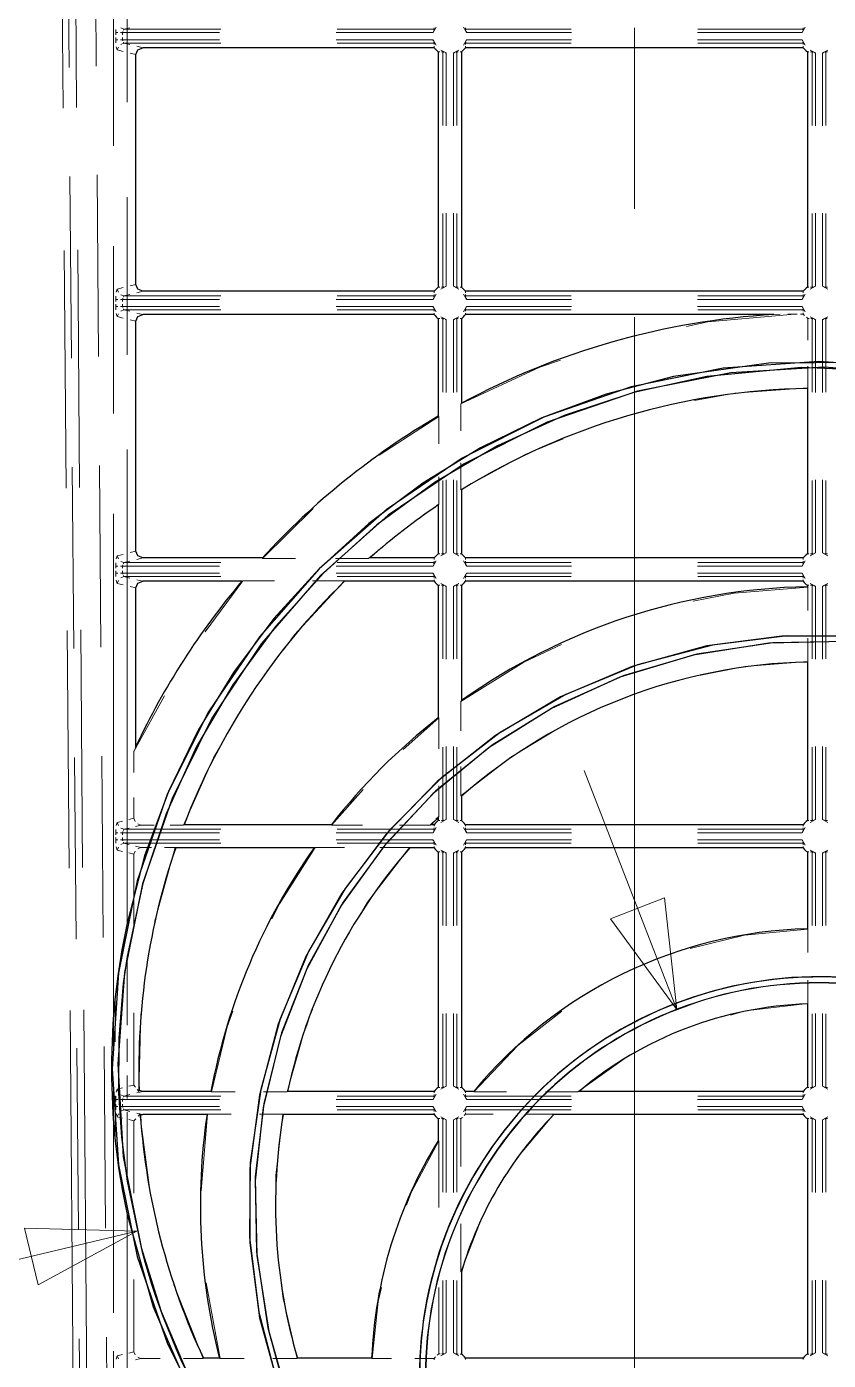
# Model space of a CAD drawing. Header units: millimetres. Extents: x 0 to 1989, y -338 to 950.
# Drawn here: x 733.7 to 850.9, y 220.9 to 416 of the extents above; entities that cross this region are included whole.
import ezdxf

# ---------------------------------------------------------------- set-up
doc = ezdxf.new("R2010")
doc.units = ezdxf.units.MM
doc.layers.add('DETAIL', color=8, linetype='Continuous')
doc.layers.add('FINE', color=9, linetype='Continuous')

msp = doc.modelspace()

# ---------------------------------------------------------------- linework, layer by layer
at = {"layer": 'DETAIL', "lineweight": 25}
for p, q in [((793.27, 412.88), (750.63, 412.88)), ((797.26, 412.29), (797.26, 377.87)), ((847.27, 412.88), (797.85, 412.88)), ((847.86, 412.29), (847.86, 377.87)), ((847.27, 377.28), (797.85, 377.28)), ((749.62, 339.28), (749.62, 372.89)), ((793.27, 373.88), (750.63, 373.88)), ((793.86, 373.29), (793.86, 359.02)), ((797.26, 373.29), (797.26, 360.92)), ((842.94, 373.88), (797.85, 373.88)), ((847.86, 363.07), (847.86, 338.87)), ((797.26, 348.23), (797.26, 338.87)), ((793.86, 346.03), (793.86, 338.87)), ((793.27, 338.28), (783.83, 338.28)), ((847.27, 338.28), (797.85, 338.28)), ((765.14, 334.88), (750.63, 334.88)), ((793.27, 334.88), (780.16, 334.88)), ((793.86, 334.29), (793.86, 314.91)), ((797.26, 334.29), (797.26, 317.44)), ((847.27, 334.88), (797.85, 334.88)), ((847.86, 334.29), (847.86, 334.07)), ((847.86, 323.06), (847.86, 299.87)), ((797.26, 303.45), (797.26, 299.87)), ((778.23, 299.28), (756.68, 299.28)), ((793.27, 299.28), (792.83, 299.28)), ((793.86, 300.31), (793.86, 299.87)), ((793.27, 295.88), (789.69, 295.88)), ((793.86, 295.29), (793.86, 260.87)), ((797.26, 295.29), (797.26, 260.87)), ((847.27, 295.88), (797.85, 295.88)), ((847.86, 295.29), (847.86, 284.06)), ((847.86, 273.06), (847.86, 260.87)), ((750.63, 260.28), (750.11, 260.42)), ((793.27, 260.28), (771.83, 260.28)), ((847.27, 260.28), (814.47, 260.28)), ((750.29, 256.83), (750.63, 256.88)), ((760.04, 256.88), (750.63, 256.88)), ((793.27, 256.88), (771.18, 256.88)), ((847.27, 256.88), (810.79, 256.88)), ((797.26, 233.9), (797.26, 221.87)), ((784.12, 221.28), (773.25, 221.28)), ((847.27, 221.28), (797.85, 221.28))]:
    msp.add_line(p, q, dxfattribs=at)
for points in [[(793.27, 377.28), (750.63, 377.28), (749.92, 377.57), (749.62, 378.28), (749.62, 411.89), (749.92, 412.59), (750.63, 412.88)], [(749.62, 372.89), (749.92, 373.59), (750.63, 373.88)], [(863.51, 366.05), (849.56, 367), (835.54, 366.06), (822.08, 363.31), (809.33, 358.87), (797.38, 352.87), (786.38, 345.44), (776.45, 336.69), (767.7, 326.76), (760.27, 315.76), (754.27, 303.82), (749.84, 291.06), (747.08, 277.6), (746.14, 263.58), (747.08, 249.56), (749.84, 236.11), (754.27, 223.35), (760.27, 211.41)], [(855.91, 366.85), (842.18, 366.78), (828.26, 364.81), (818.43, 362.23), (809.01, 358.75), (800.06, 354.4), (791.61, 349.24), (783.72, 343.33), (776.43, 336.71), (769.81, 329.43), (763.9, 321.54), (758.74, 313.09), (754.4, 304.13), (750.91, 294.71), (748.33, 284.89)], [(860.63, 365.55), (847.02, 366.11), (833.14, 364.81), (822.48, 362.49), (812.26, 359.1), (802.55, 354.7), (793.4, 349.35), (784.89, 343.12), (777.08, 336.06), (770.03, 328.25), (763.79, 319.74), (758.44, 310.6), (754.04, 300.88), (750.65, 290.66), (748.33, 280)], [(750.63, 338.28), (749.92, 338.57), (749.62, 339.28)], [(749.62, 310.72), (749.62, 333.89), (749.92, 334.59), (750.63, 334.88)], [(853.75, 326.07), (842.79, 325.89), (831.7, 324.21), (820.93, 321.05), (810.92, 316.58), (801.74, 310.91), (793.46, 304.18), (786.17, 296.48), (779.94, 287.95), (774.84, 278.69), (770.94, 268.83), (768.33, 258.49), (767.07, 247.78), (767.25, 236.81), (768.94, 225.72), (771.03, 218.04)], [(853.2, 326.07), (842.24, 325.82), (831.16, 324.06), (820.42, 320.83), (810.44, 316.29), (801.3, 310.57), (793.07, 303.78), (785.84, 296.04), (779.66, 287.46), (774.62, 278.18), (770.8, 268.3), (768.26, 257.94), (767.07, 247.22), (767.33, 236.26), (769.08, 225.18), (771.2, 217.62)], [(748.33, 284.89), (747.57, 280.96), (747.03, 277.54), (746.6, 274.12)], [(748.33, 280), (747.77, 276.04), (747.13, 268.06), (747.09, 260.01), (747.51, 253.57), (748.33, 247.17)], [(746.6, 253.04), (747.11, 249.12), (747.66, 245.7), (748.33, 242.28)], [(748.33, 247.17), (750.39, 237.46), (753.35, 228.09), (757.15, 219.13), (761.76, 210.62), (767.13, 202.61), (773.22, 195.15), (779.97, 188.29), (787.35, 182.08), (795.3, 176.57), (803.8, 171.81), (812.78, 167.85), (822.21, 164.74)], [(748.33, 242.28), (752.14, 228.75), (757.61, 216.15)]]:
    msp.add_lwpolyline(points, dxfattribs=at)
for points in [[(793.27, 412.88, 0.073428), (793.86, 412.29)], [(793.86, 412.29), (793.86, 377.87, 0.073339), (793.27, 377.28)], [(797.26, 412.29, 0.073373), (797.85, 412.88)], [(847.27, 412.88, 0.07335), (847.86, 412.29)], [(797.85, 377.28, 0.073373), (797.26, 377.87)], [(847.86, 377.87, 0.073339), (847.27, 377.28)], [(793.27, 373.88, 0.073324), (793.86, 373.29)], [(842.94, 373.88, 0.108707), (797.26, 360.92)], [(797.26, 373.29, 0.073616), (797.85, 373.88)], [(863.64, 365.2), (850.27, 366.18), (836.68, 365.36), (823, 362.66), (809.81, 358.16), (797.63, 352.06), (786.55, 344.54), (776.65, 335.73), (768.02, 325.78), (760.74, 314.85), (754.92, 303.09), (750.62, 290.64), (747.94, 277.66), (746.97, 264.3), (747.78, 250.7), (750.48, 237.02, 0.267904), (823, 164.5)], [(847.86, 363.07, 0.13491), (797.26, 348.23)], [(793.86, 359.02, 0.075185), (768.13, 338.28), (750.63, 338.28)], [(793.86, 346.03, 0.031886), (783.83, 338.28)], [(793.86, 338.87, 0.073339), (793.27, 338.28)], [(797.85, 338.28, 0.073373), (797.26, 338.87)], [(847.86, 338.87, 0.073339), (847.27, 338.28)], [(765.14, 334.88, 0.065242), (749.62, 310.72)], [(780.16, 334.88, 0.108408), (756.68, 299.28)], [(793.27, 334.88, 0.073428), (793.86, 334.29)], [(797.26, 334.29, 0.073451), (797.85, 334.88)], [(847.86, 334.07, 0.150475), (797.26, 317.44)], [(847.27, 334.88, 0.07335), (847.86, 334.29)], [(855.86, 326.77), (844.96, 326.89), (833.97, 325.54), (823, 322.66), (812.52, 318.34), (802.94, 312.78), (794.33, 306.11), (786.74, 298.46), (780.23, 289.95), (774.88, 280.71), (770.75, 270.87), (767.89, 260.55), (766.37, 249.88), (766.25, 238.98), (767.6, 227.99), (770.48, 217.02, 0.234882)], [(855.03, 326.86), (844.13, 326.87), (833.15, 325.41), (822.21, 322.42), (811.77, 317.99), (802.24, 312.33), (793.69, 305.58), (786.17, 297.85), (779.75, 289.27), (774.49, 279.98), (770.45, 270.09), (767.7, 259.74), (766.28, 249.05), (766.28, 238.15), (767.73, 227.17), (770.72, 216.23, 0.229634)], [(847.86, 323.06, 0.175939), (797.26, 303.45)], [(793.86, 314.91, 0.061299), (778.23, 299.28)], [(793.86, 300.31, 0.004631), (792.83, 299.28)], [(793.86, 299.87, 0.073558), (793.27, 299.28)], [(797.85, 299.28, 0.073465), (797.26, 299.87)], [(847.86, 299.87, 0.073558), (847.27, 299.28), (797.85, 299.28)], [(775.7, 295.88), (755.45, 295.88, 0.090845), (750.11, 260.42)], [(775.7, 295.88, 0.10807), (760.61, 260.28), (750.63, 260.28)], [(789.69, 295.88, 0.127277), (771.83, 260.28)], [(793.27, 295.88, 0.073428), (793.86, 295.29)], [(797.26, 295.29, 0.073451), (797.85, 295.88)], [(847.27, 295.88, 0.07335), (847.86, 295.29)], [(847.86, 284.06, 0.217005), (799.05, 260.28)], [(867.96, 163.11, 0.414212), (905.04, 236.98, 0.414213), (831.16, 274.06, 0.414214), (794.08, 200.18, 0.236852), (831.16, 163.11)], [(867.42, 162.96, 0.414215), (905.18, 236.45, 0.414215), (831.7, 274.21, 0.414212), (793.94, 200.72, 0.241885), (831.7, 162.96)], [(746.6, 274.12, 0.051047), (746.6, 253.04)], [(847.86, 273.06, 0.16868), (814.47, 260.28)], [(793.86, 260.87, 0.073393), (793.27, 260.28)], [(799.05, 260.28), (797.85, 260.28, 0.073396), (797.26, 260.87)], [(847.86, 260.87, 0.073393), (847.27, 260.28)], [(750.29, 256.83, 0.093062), (759.5, 221.28)], [(760.04, 256.88, 0.099452), (761.85, 221.28), (759.5, 221.28)], [(771.18, 256.88, 0.113594), (773.25, 221.28)], [(793.86, 256.29), (793.86, 253.05, 0.128941), (784.12, 221.28)], [(793.27, 256.88, 0.07352), (793.86, 256.29)], [(810.79, 256.88, 0.124206), (797.26, 233.9)], [(847.27, 256.88, 0.073442), (847.86, 256.29)], [(847.86, 256.29), (847.86, 221.87, 0.073393), (847.27, 221.28)], [(797.85, 221.28, 0.073396), (797.26, 221.87)]]:
    msp.add_lwpolyline(points, format="xyb", dxfattribs=at)
for points in [[(849.56, 161, 0.414214), (907.14, 218.58, 0.414214), (849.56, 276.16, 0.414214), (791.98, 218.58), (792.51, 210.81), (794.05, 203.35), (796.54, 196.26), (799.89, 189.62), (804.04, 183.49), (808.93, 177.95), (814.47, 173.07), (820.59, 168.91), (827.24, 165.56), (834.33, 163.07), (841.79, 161.53)], [(849.56, 161.03, 0.414215), (907.11, 218.58, 0.414214), (849.56, 276.13, 0.414214), (792.01, 218.58), (792.54, 210.82), (794.08, 203.36), (796.56, 196.27), (799.91, 189.63), (804.06, 183.5), (808.94, 177.97), (814.48, 173.09), (820.61, 168.93), (827.25, 165.58), (834.33, 163.1), (841.8, 161.56)]]:
    msp.add_lwpolyline(points, format="xyb", close=True, dxfattribs=at)
at = {"layer": 'FINE', "lineweight": 9}
for p, q in [((738.98, 404.06), (738.14, 508.25)), ((740.12, 508.36), (740.96, 404.17)), ((739.66, 436.55), (739.87, 410)), ((743.83, 410.22), (743.62, 436.78)), ((748.33, 404.91), (748.33, 427.99)), ((746.35, 423.01), (746.35, 398.54)), ((746.72, 415.57), (746.69, 415.1)), ((747.45, 415.78), (747.88, 415.6)), ((747.82, 415.44), (747.88, 415.6)), ((793.27, 415.6), (779.08, 415.6)), ((793.54, 415.88), (793.11, 415.1)), ((793.27, 415.6), (793.27, 415.81)), ((798.01, 415.1), (797.58, 415.88)), ((797.85, 415.81), (797.85, 415.6)), ((813.3, 415.6), (797.85, 415.6)), ((822.56, 415.81), (822.56, 389.35)), ((847.27, 415.6), (831.83, 415.6)), ((847.54, 415.88), (847.11, 415.1)), ((847.27, 415.6), (847.27, 415.81)), ((746.69, 415.1), (747, 415.1)), ((746.69, 415.1), (746.69, 414.78)), ((746.69, 414.39), (746.69, 414.06)), ((746.69, 414.06), (747, 414.06)), ((746.69, 414.06), (746.72, 413.59)), ((747.37, 415.1), (747.68, 415.1)), ((747.37, 414.06), (747.68, 414.06)), ((747.88, 413.56), (747.45, 413.38)), ((747.68, 415.1), (747.74, 415.26)), ((747.68, 415.1), (761.88, 415.1)), ((747.68, 414.78), (747.68, 415.1)), ((747.68, 414.06), (747.68, 414.39)), ((747.74, 413.91), (747.68, 414.06)), ((761.88, 414.06), (747.68, 414.06)), ((747.88, 413.56), (747.82, 413.72)), ((747.88, 413.56), (762.07, 413.56)), ((748.74, 413.35), (747.88, 413.56)), ((778.92, 415.1), (793.11, 415.1)), ((793.11, 414.06), (778.92, 414.06)), ((779.08, 413.56), (793.27, 413.56)), ((793.11, 415.1), (793.15, 415.26)), ((793.11, 414.06), (793.54, 413.28)), ((793.27, 413.56), (793.27, 413.35)), ((797.58, 413.28), (798.01, 414.06)), ((797.85, 413.56), (813.3, 413.56)), ((797.85, 413.35), (797.85, 413.56)), ((798.01, 414.06), (797.97, 413.91)), ((798.01, 415.1), (813.35, 415.1)), ((813.35, 414.06), (798.01, 414.06)), ((831.77, 415.1), (847.11, 415.1)), ((847.11, 414.06), (831.77, 414.06)), ((847.11, 415.1), (847.15, 415.26)), ((847.11, 414.06), (847.54, 413.28)), ((746.75, 413.02), (746.89, 412.57)), ((747.07, 413), (746.89, 412.57)), ((746.89, 412.57), (747.75, 412.35)), ((748.77, 412.1), (749.62, 411.89)), ((750.63, 412.88), (749.77, 413.1)), ((793.27, 413.1), (793.27, 412.88)), ((794.07, 412.29), (793.86, 412.29)), ((794.26, 412.56), (795.04, 412.14)), ((794.54, 412.29), (794.33, 412.29)), ((794.54, 412.29), (794.54, 401.53)), ((795.04, 412.14), (794.88, 412.17)), ((795.04, 401.48), (795.04, 412.14)), ((796.08, 412.14), (796.86, 412.56)), ((796.08, 412.14), (796.08, 401.48)), ((796.58, 401.53), (796.58, 412.29)), ((796.58, 412.29), (796.79, 412.29)), ((797.05, 412.29), (797.26, 412.29)), ((797.85, 412.88), (797.85, 413.1)), ((847.27, 413.1), (847.27, 412.88)), ((848.07, 412.29), (847.86, 412.29)), ((848.26, 412.56), (849.04, 412.14)), ((848.54, 412.29), (848.33, 412.29)), ((848.54, 412.29), (848.54, 401.53)), ((849.04, 412.14), (848.88, 412.17)), ((849.04, 401.48), (849.04, 412.14)), ((850.08, 412.14), (850.86, 412.56)), ((850.08, 412.14), (850.08, 401.48)), ((850.58, 401.53), (850.58, 412.29)), ((850.58, 412.29), (850.79, 412.29)), ((739.99, 394.06), (740.21, 367.51)), ((744.17, 367.74), (743.96, 394.29)), ((748.33, 367.98), (748.33, 391.06)), ((794.54, 388.63), (794.54, 377.87)), ((795.04, 378.03), (795.04, 388.69)), ((796.08, 388.69), (796.08, 378.03)), ((796.58, 377.87), (796.58, 388.63)), ((848.54, 388.63), (848.54, 377.87)), ((849.04, 378.03), (849.04, 388.69)), ((850.08, 388.69), (850.08, 378.03)), ((850.58, 377.87), (850.58, 388.63)), ((739.42, 348.49), (739.14, 383.22)), ((741.12, 383.34), (741.4, 348.61)), ((746.35, 383.86), (746.35, 359.39)), ((746.72, 376.57), (746.69, 376.1)), ((746.89, 377.6), (746.75, 377.14)), ((747.75, 377.81), (746.89, 377.6)), ((746.89, 377.6), (747.07, 377.16)), ((747.45, 376.78), (747.88, 376.6)), ((747.82, 376.44), (747.88, 376.6)), ((749.62, 378.28), (748.77, 378.06)), ((749.77, 377.07), (750.63, 377.28)), ((793.27, 376.6), (779.08, 376.6)), ((793.54, 376.88), (793.11, 376.1)), ((793.27, 377.07), (793.27, 377.28)), ((793.27, 376.6), (793.27, 376.81)), ((793.86, 377.87), (794.07, 377.87)), ((795.04, 378.03), (794.26, 377.6)), ((794.33, 377.87), (794.54, 377.87)), ((796.08, 378.03), (796.24, 377.99)), ((796.86, 377.6), (796.08, 378.03)), ((796.79, 377.87), (796.58, 377.87)), ((797.26, 377.87), (797.05, 377.87)), ((798.01, 376.1), (797.58, 376.88)), ((797.85, 377.28), (797.85, 377.07)), ((797.85, 376.81), (797.85, 376.6)), ((813.3, 376.6), (797.85, 376.6)), ((847.27, 376.6), (831.83, 376.6)), ((847.54, 376.88), (847.11, 376.1)), ((847.27, 377.07), (847.27, 377.28)), ((847.27, 376.6), (847.27, 376.81)), ((847.86, 377.87), (848.07, 377.87)), ((849.04, 378.03), (848.26, 377.6)), ((848.33, 377.87), (848.54, 377.87)), ((850.08, 378.03), (850.24, 377.99)), ((850.86, 377.6), (850.08, 378.03)), ((850.79, 377.87), (850.58, 377.87)), ((746.69, 376.1), (747, 376.1)), ((746.69, 376.1), (746.69, 375.78)), ((746.69, 375.39), (746.69, 375.06)), ((746.69, 375.06), (747, 375.06)), ((746.69, 375.06), (746.72, 374.59)), ((747.37, 376.1), (747.68, 376.1)), ((747.37, 375.06), (747.68, 375.06)), ((747.88, 374.56), (747.45, 374.38)), ((747.68, 376.1), (747.74, 376.26)), ((747.68, 375.78), (747.68, 376.1)), ((747.68, 376.1), (761.88, 376.1)), ((747.74, 374.91), (747.68, 375.06)), ((747.88, 374.56), (747.82, 374.72)), ((747.88, 374.56), (762.07, 374.56)), ((748.74, 374.35), (747.88, 374.56)), ((778.92, 376.1), (793.11, 376.1)), ((793.11, 375.06), (778.92, 375.06)), ((779.08, 374.56), (793.27, 374.56)), ((793.11, 376.1), (793.15, 376.26)), ((793.11, 375.06), (793.54, 374.28)), ((793.27, 374.56), (793.27, 374.35)), ((797.58, 374.28), (798.01, 375.06)), ((797.85, 374.56), (813.3, 374.56)), ((797.85, 374.35), (797.85, 374.56)), ((798.01, 375.06), (797.97, 374.91)), ((798.01, 376.1), (813.35, 376.1)), ((813.35, 375.06), (798.01, 375.06)), ((831.77, 376.1), (847.11, 376.1)), ((847.11, 375.06), (831.77, 375.06)), ((831.83, 374.56), (847.27, 374.56)), ((847.11, 376.1), (847.15, 376.26)), ((847.11, 375.06), (847.54, 374.28)), ((847.27, 374.56), (847.27, 374.37)), ((746.75, 374.02), (746.89, 373.57)), ((747.07, 374), (746.89, 373.57)), ((746.89, 373.57), (747.75, 373.35)), ((748.77, 373.1), (749.62, 372.89)), ((750.63, 373.88), (749.77, 374.1)), ((793.27, 374.1), (793.27, 373.88)), ((794.07, 373.29), (793.86, 373.29)), ((794.26, 373.56), (795.04, 373.14)), ((794.54, 373.29), (794.33, 373.29)), ((794.54, 373.29), (794.54, 362.53)), ((795.04, 373.14), (794.88, 373.17)), ((795.04, 362.48), (795.04, 373.14)), ((796.08, 373.14), (796.86, 373.56)), ((796.08, 373.14), (796.08, 362.48)), ((796.58, 362.53), (796.58, 373.29)), ((796.58, 373.29), (796.79, 373.29)), ((797.05, 373.29), (797.26, 373.29)), ((797.85, 373.88), (797.85, 374.1)), ((822.56, 373.47), (822.56, 214.69)), ((842.94, 373.88), (843.88, 373.91)), ((845.02, 373.93), (845.96, 373.95)), ((846.37, 373.95), (845.96, 373.95)), ((847.27, 373.95), (846.86, 373.95)), ((847.27, 374.14), (847.27, 373.95)), ((847.27, 373.95), (847.46, 373.73)), ((847.71, 373.48), (847.93, 373.29)), ((847.93, 373.29), (847.93, 370.12)), ((848.12, 373.29), (847.93, 373.29)), ((848.26, 373.56), (849.04, 373.14)), ((848.54, 373.29), (848.35, 373.29)), ((848.54, 373.29), (848.54, 362.53)), ((849.04, 373.14), (848.88, 373.17)), ((849.04, 362.48), (849.04, 373.14)), ((850.08, 373.14), (850.86, 373.56)), ((850.08, 373.14), (850.08, 362.48)), ((850.58, 373.29), (850.77, 373.29)), ((850.58, 362.53), (850.58, 373.29)), ((847.93, 366.31), (847.93, 363.14)), ((847.88, 363.09), (847.86, 363.07)), ((847.93, 363.14), (847.91, 363.12)), ((797.19, 360.8), (797.21, 360.84)), ((797.19, 360.8), (797.19, 356.89)), ((797.24, 360.88), (797.26, 360.92)), ((785.24, 353.31), (793.93, 358.98)), ((793.88, 359), (793.86, 359.02)), ((793.93, 358.98), (793.91, 358.99)), ((793.93, 358.98), (793.93, 354.97)), ((748.33, 284.89), (748.33, 354.13)), ((740.33, 351.58), (740.55, 325.02)), ((744.51, 325.25), (744.29, 351.8)), ((797.19, 352.18), (797.19, 348.27)), ((794.54, 349.63), (794.54, 338.87)), ((795.04, 339.03), (795.04, 349.69)), ((796.08, 349.69), (796.08, 339.03)), ((796.58, 338.87), (796.58, 349.63)), ((848.54, 349.63), (848.54, 338.87)), ((849.04, 339.03), (849.04, 349.69)), ((850.08, 349.69), (850.08, 339.03)), ((850.58, 338.87), (850.58, 349.63)), ((797.19, 348.27), (797.21, 348.25)), ((797.24, 348.24), (797.26, 348.23)), ((768.16, 338.21), (775.55, 345.5)), ((790.64, 343.78), (793.93, 346.16)), ((793.88, 346.07), (793.86, 346.03)), ((783.65, 338.21), (786.78, 340.8)), ((746.72, 337.57), (746.69, 337.1)), ((746.89, 338.6), (746.75, 338.14)), ((747.75, 338.81), (746.89, 338.6)), ((746.89, 338.6), (747.07, 338.16)), ((747.45, 337.78), (747.88, 337.6)), ((747.82, 337.44), (747.88, 337.6)), ((749.62, 339.28), (748.77, 339.06)), ((749.77, 338.07), (750.63, 338.28)), ((768.13, 338.28), (768.14, 338.26)), ((768.15, 338.23), (768.16, 338.21)), ((773, 338.21), (768.16, 338.21)), ((783.65, 338.21), (778.81, 338.21)), ((793.27, 337.6), (779.08, 337.6)), ((783.7, 338.23), (783.65, 338.21)), ((783.83, 338.28), (783.77, 338.26)), ((793.54, 337.88), (793.11, 337.1)), ((793.27, 338.07), (793.27, 338.28)), ((793.27, 337.6), (793.27, 337.81)), ((793.86, 338.87), (794.07, 338.87)), ((795.04, 339.03), (794.26, 338.6)), ((794.33, 338.87), (794.54, 338.87)), ((796.08, 339.03), (796.24, 338.99)), ((796.86, 338.6), (796.08, 339.03)), ((796.79, 338.87), (796.58, 338.87)), ((797.26, 338.87), (797.05, 338.87)), ((798.01, 337.1), (797.58, 337.88)), ((797.85, 338.28), (797.85, 338.07)), ((797.85, 337.81), (797.85, 337.6)), ((813.3, 337.6), (797.85, 337.6)), ((847.27, 337.6), (831.83, 337.6)), ((847.54, 337.88), (847.11, 337.1)), ((847.27, 338.07), (847.27, 338.28)), ((847.27, 337.6), (847.27, 337.81)), ((847.86, 338.87), (848.07, 338.87)), ((849.04, 339.03), (848.26, 338.6)), ((848.33, 338.87), (848.54, 338.87)), ((850.08, 339.03), (850.24, 338.99)), ((850.86, 338.6), (850.08, 339.03)), ((850.79, 338.87), (850.58, 338.87)), ((747, 337.1), (746.69, 337.1)), ((746.69, 337.1), (746.69, 336.78)), ((746.69, 336.39), (746.69, 336.06)), ((747, 336.06), (746.69, 336.06)), ((746.69, 336.06), (746.72, 335.59)), ((747.68, 337.1), (747.37, 337.1)), ((747.68, 336.06), (747.37, 336.06)), ((747.88, 335.56), (747.45, 335.38)), ((747.68, 337.1), (747.74, 337.26)), ((747.68, 336.78), (747.68, 337.1)), ((747.68, 337.1), (761.88, 337.1)), ((747.74, 335.91), (747.68, 336.06)), ((747.88, 335.56), (747.82, 335.72)), ((778.92, 337.1), (793.11, 337.1)), ((793.11, 336.06), (778.92, 336.06)), ((779.08, 335.56), (793.27, 335.56)), ((793.11, 337.1), (793.15, 337.26)), ((793.11, 336.06), (793.54, 335.28)), ((793.27, 335.56), (793.27, 335.35)), ((797.58, 335.28), (798.01, 336.06)), ((797.85, 335.56), (813.3, 335.56)), ((797.85, 335.35), (797.85, 335.56)), ((798.01, 336.06), (797.97, 335.91)), ((798.01, 337.1), (813.35, 337.1)), ((813.35, 336.06), (798.01, 336.06)), ((831.77, 337.1), (847.11, 337.1)), ((847.11, 336.06), (831.77, 336.06)), ((831.83, 335.56), (847.27, 335.56)), ((847.11, 337.1), (847.15, 337.26)), ((847.11, 336.06), (847.54, 335.28)), ((847.27, 335.56), (847.27, 335.35)), ((747.07, 335), (746.89, 334.57)), ((748.77, 334.1), (749.62, 333.89)), ((750.63, 334.88), (749.77, 335.1)), ((759.78, 327.48), (765.29, 334.95)), ((765.14, 334.88), (765.19, 334.91)), ((765.25, 334.93), (765.29, 334.95)), ((769.93, 334.95), (765.29, 334.95)), ((780.13, 334.95), (775.49, 334.95)), ((780.14, 334.93), (780.13, 334.95)), ((780.16, 334.88), (780.15, 334.91)), ((793.27, 335.1), (793.27, 334.88)), ((794.07, 334.29), (793.86, 334.29)), ((794.26, 334.56), (795.04, 334.14)), ((794.54, 334.29), (794.33, 334.29)), ((794.54, 334.29), (794.54, 323.53)), ((795.04, 334.14), (794.88, 334.17)), ((795.04, 323.48), (795.04, 334.14)), ((796.08, 334.14), (796.86, 334.56)), ((796.08, 334.14), (796.08, 323.48)), ((796.58, 323.53), (796.58, 334.29)), ((796.58, 334.29), (796.79, 334.29)), ((797.05, 334.29), (797.26, 334.29)), ((797.85, 334.88), (797.85, 335.1)), ((847.27, 335.1), (847.27, 334.88)), ((848.07, 334.29), (847.86, 334.29)), ((847.88, 334.04), (847.86, 334.07)), ((847.93, 334), (847.91, 334.02)), ((847.93, 334), (847.93, 330.6)), ((848.26, 334.56), (849.04, 334.14)), ((848.54, 334.29), (848.33, 334.29)), ((848.54, 334.29), (848.54, 323.53)), ((849.04, 334.14), (848.88, 334.17)), ((849.04, 323.48), (849.04, 334.14)), ((850.08, 334.14), (850.86, 334.56)), ((850.08, 334.14), (850.08, 323.48)), ((850.58, 323.53), (850.58, 334.29)), ((850.58, 334.29), (850.79, 334.29)), ((739.86, 292.93), (739.59, 327.66)), ((741.57, 327.77), (741.84, 293.04)), ((847.88, 323.09), (847.86, 323.06)), ((749.34, 309.96), (753.8, 318.11)), ((797.19, 317.3), (797.21, 317.35)), ((797.19, 317.3), (797.19, 312.99)), ((797.24, 317.4), (797.26, 317.44)), ((788.73, 310.28), (793.93, 314.88)), ((793.88, 314.9), (793.86, 314.91)), ((793.93, 314.88), (793.91, 314.89)), ((793.93, 314.88), (793.93, 310.38)), ((749.43, 310.2), (749.34, 309.96)), ((749.62, 310.72), (749.53, 310.48)), ((794.54, 310.63), (794.54, 299.87)), ((795.04, 300.03), (795.04, 310.69)), ((796.08, 310.69), (796.08, 300.03)), ((796.58, 299.87), (796.58, 310.63)), ((848.54, 310.63), (848.54, 299.87)), ((849.04, 300.03), (849.04, 310.69)), ((850.08, 310.69), (850.08, 300.03)), ((850.58, 299.87), (850.58, 310.63)), ((740.67, 309.09), (740.88, 282.53)), ((744.85, 282.76), (744.63, 309.32)), ((749.34, 306.91), (749.34, 309.96)), ((797.19, 307.8), (797.19, 303.49)), ((828.75, 272.24), (815.19, 307.2)), ((778.26, 299.21), (782.86, 304.41)), ((749.34, 300.21), (749.34, 303.25)), ((797.19, 303.49), (797.21, 303.48)), ((797.24, 303.46), (797.26, 303.45)), ((793.53, 300.08), (793.93, 300.47)), ((793.88, 300.36), (793.86, 300.31)), ((746.72, 298.57), (746.69, 298.1)), ((746.89, 299.6), (746.75, 299.14)), ((747.66, 299.79), (746.89, 299.6)), ((746.89, 299.6), (747.07, 299.16)), ((747.45, 298.78), (747.88, 298.6)), ((747.82, 298.44), (747.88, 298.6)), ((749.34, 300.21), (748.58, 300.02)), ((749.34, 300.21), (749.52, 299.76)), ((749.58, 299.02), (750.34, 299.21)), ((749.9, 299.39), (750.34, 299.21)), ((752.29, 299.21), (750.34, 299.21)), ((756.58, 299.21), (754.63, 299.21)), ((756.61, 299.23), (756.58, 299.21)), ((756.68, 299.28), (756.65, 299.26)), ((778.23, 299.28), (778.24, 299.26)), ((778.25, 299.23), (778.26, 299.21)), ((782.77, 299.21), (778.26, 299.21)), ((793.27, 298.6), (779.08, 298.6)), ((792.67, 299.21), (788.17, 299.21)), ((792.67, 299.21), (793.06, 299.61)), ((792.72, 299.23), (792.67, 299.21)), ((792.83, 299.28), (792.78, 299.26)), ((793.54, 298.88), (793.11, 298.1)), ((793.27, 299.07), (793.27, 299.28)), ((793.27, 298.6), (793.27, 298.81)), ((793.86, 299.87), (794.07, 299.87)), ((795.04, 300.03), (794.26, 299.6)), ((794.33, 299.87), (794.54, 299.87)), ((796.08, 300.03), (796.24, 299.99)), ((796.86, 299.6), (796.08, 300.03)), ((796.79, 299.87), (796.58, 299.87)), ((797.26, 299.87), (797.05, 299.87)), ((798.01, 298.1), (797.58, 298.88)), ((797.85, 299.28), (797.85, 299.07)), ((797.85, 298.81), (797.85, 298.6)), ((813.3, 298.6), (797.85, 298.6)), ((847.27, 298.6), (831.83, 298.6)), ((847.54, 298.88), (847.11, 298.1)), ((847.27, 299.07), (847.27, 299.28)), ((847.27, 298.6), (847.27, 298.81)), ((847.86, 299.87), (848.07, 299.87)), ((849.04, 300.03), (848.26, 299.6)), ((848.33, 299.87), (848.54, 299.87)), ((850.08, 300.03), (850.24, 299.99)), ((850.86, 299.6), (850.08, 300.03)), ((850.79, 299.87), (850.58, 299.87)), ((746.69, 298.1), (747, 298.1)), ((746.69, 298.1), (746.69, 297.78)), ((746.69, 297.39), (746.69, 297.06)), ((746.69, 297.06), (747, 297.06)), ((746.69, 297.06), (746.72, 296.59)), ((747.37, 298.1), (747.68, 298.1)), ((747.37, 297.06), (747.68, 297.06)), ((747.88, 296.56), (747.45, 296.38)), ((747.68, 298.1), (747.74, 298.26)), ((747.74, 296.91), (747.68, 297.06)), ((747.88, 296.56), (747.82, 296.72)), ((778.92, 298.1), (793.11, 298.1)), ((793.11, 297.06), (778.92, 297.06)), ((793.11, 298.1), (793.15, 298.26)), ((793.11, 297.06), (793.54, 296.28)), ((797.58, 296.28), (798.01, 297.06)), ((797.85, 296.56), (813.3, 296.56)), ((797.85, 296.35), (797.85, 296.56)), ((798.01, 297.06), (797.97, 296.91)), ((798.01, 298.1), (813.35, 298.1)), ((813.35, 297.06), (798.01, 297.06)), ((831.77, 298.1), (847.11, 298.1)), ((847.11, 297.06), (831.77, 297.06)), ((831.83, 296.56), (847.27, 296.56)), ((847.11, 298.1), (847.15, 298.26)), ((847.11, 297.06), (847.54, 296.28)), ((847.27, 296.56), (847.27, 296.35)), ((746.75, 296.02), (746.89, 295.57)), ((747.07, 296), (746.89, 295.57)), ((746.89, 295.57), (747.66, 295.38)), ((748.58, 295.15), (749.34, 294.96)), ((749.52, 295.4), (749.34, 294.96)), ((749.34, 284.41), (749.34, 294.96)), ((750.34, 295.95), (749.9, 295.77)), ((752.37, 285.03), (755.4, 295.95)), ((755.4, 295.95), (753.82, 295.95)), ((755.42, 295.93), (755.4, 295.95)), ((755.45, 295.88), (755.43, 295.91)), ((775.7, 295.88), (775.75, 295.91)), ((775.8, 295.93), (775.84, 295.95)), ((780.16, 295.95), (775.84, 295.95)), ((789.66, 295.95), (785.34, 295.95)), ((789.67, 295.93), (789.66, 295.95)), ((789.69, 295.88), (789.68, 295.91)), ((793.27, 296.1), (793.27, 295.88)), ((794.07, 295.29), (793.86, 295.29)), ((794.26, 295.56), (795.04, 295.14)), ((794.54, 295.29), (794.33, 295.29)), ((794.54, 295.29), (794.54, 284.53)), ((795.04, 295.14), (794.88, 295.17)), ((795.04, 284.48), (795.04, 295.14)), ((796.08, 295.14), (796.86, 295.56)), ((796.08, 295.14), (796.08, 284.48)), ((796.58, 284.53), (796.58, 295.29)), ((796.58, 295.29), (796.79, 295.29)), ((797.05, 295.29), (797.26, 295.29)), ((797.85, 295.88), (797.85, 296.1)), ((847.27, 296.1), (847.27, 295.88)), ((848.07, 295.29), (847.86, 295.29)), ((848.26, 295.56), (849.04, 295.14)), ((848.54, 295.29), (848.33, 295.29)), ((848.54, 295.29), (848.54, 284.53)), ((849.04, 295.14), (848.88, 295.17)), ((849.04, 284.48), (849.04, 295.14)), ((850.08, 295.14), (850.86, 295.56)), ((850.08, 295.14), (850.08, 284.48)), ((847.88, 284.04), (847.86, 284.06)), ((847.93, 283.99), (847.91, 284.01)), ((847.93, 283.99), (847.93, 280.6)), ((748.33, 280), (748.33, 269.95)), ((847.93, 276.52), (847.93, 273.13)), ((746.6, 274.12), (746.6, 267.53)), ((847.88, 273.08), (847.86, 273.06)), ((847.93, 273.13), (847.91, 273.1)), ((740.86, 167.9), (740.03, 272.09)), ((742.01, 272.2), (742.84, 168.02)), ((749.34, 261.21), (749.34, 271.75)), ((750.05, 260.26), (750.36, 271.59)), ((794.54, 271.63), (794.54, 260.87)), ((795.04, 261.03), (795.04, 271.69)), ((796.08, 271.69), (796.08, 261.03)), ((796.58, 260.87), (796.58, 271.63)), ((848.54, 271.63), (848.54, 260.87)), ((849.04, 261.03), (849.04, 271.69)), ((850.08, 271.69), (850.08, 261.03)), ((850.58, 260.87), (850.58, 271.63)), ((748.33, 267.94), (748.33, 264.59)), ((741.01, 266.6), (741.22, 240.05)), ((745.18, 240.27), (744.97, 266.83)), ((748.33, 262.58), (748.33, 259.23)), ((746.6, 259.63), (746.6, 253.04)), ((746.72, 259.57), (746.69, 259.1)), ((746.89, 260.6), (746.75, 260.14)), ((747.66, 260.79), (746.89, 260.6)), ((746.89, 260.6), (747.07, 260.16)), ((747.45, 259.78), (747.88, 259.6)), ((747.82, 259.44), (747.88, 259.6)), ((749.34, 261.21), (748.58, 261.02)), ((749.34, 261.21), (749.56, 260.91)), ((749.77, 260.07), (750.63, 260.28)), ((749.83, 260.55), (750.05, 260.26)), ((750.05, 260.26), (750.07, 260.31)), ((750.09, 260.37), (750.11, 260.42)), ((760.61, 260.28), (760.63, 260.26)), ((760.65, 260.23), (760.67, 260.21)), ((764.13, 260.21), (760.67, 260.21)), ((771.75, 260.21), (768.29, 260.21)), ((771.77, 260.23), (771.75, 260.21)), ((771.83, 260.28), (771.81, 260.26)), ((793.27, 259.6), (779.08, 259.6)), ((793.54, 259.88), (793.11, 259.1)), ((793.27, 260.07), (793.27, 260.28)), ((793.27, 259.6), (793.27, 259.81)), ((793.86, 260.87), (794.07, 260.87)), ((795.04, 261.03), (794.26, 260.6)), ((794.33, 260.87), (794.54, 260.87)), ((796.08, 261.03), (796.24, 260.99)), ((796.86, 260.6), (796.08, 261.03)), ((796.79, 260.87), (796.58, 260.87)), ((797.26, 260.87), (797.05, 260.87)), ((798.01, 259.1), (797.58, 259.88)), ((797.85, 260.28), (797.85, 260.07)), ((797.85, 259.81), (797.85, 259.6)), ((813.3, 259.6), (797.85, 259.6)), ((799.05, 260.28), (799.06, 260.26)), ((799.07, 260.23), (799.08, 260.21)), ((803.83, 260.21), (799.08, 260.21)), ((814.28, 260.21), (809.53, 260.21)), ((814.34, 260.23), (814.28, 260.21)), ((814.47, 260.28), (814.41, 260.26)), ((847.27, 259.6), (831.83, 259.6)), ((847.54, 259.88), (847.11, 259.1)), ((847.27, 260.07), (847.27, 260.28)), ((847.27, 259.6), (847.27, 259.81)), ((847.86, 260.87), (848.07, 260.87)), ((849.04, 261.03), (848.26, 260.6)), ((848.33, 260.87), (848.54, 260.87)), ((850.08, 261.03), (850.24, 260.99)), ((850.86, 260.6), (850.08, 261.03)), ((850.79, 260.87), (850.58, 260.87)), ((746.69, 259.1), (747, 259.1)), ((746.69, 259.1), (746.69, 258.78)), ((746.69, 258.39), (746.69, 258.06)), ((746.69, 258.06), (747, 258.06)), ((746.69, 258.06), (746.72, 257.59)), ((747.37, 259.1), (747.68, 259.1)), ((747.37, 258.06), (747.68, 258.06)), ((747.88, 257.56), (747.45, 257.38)), ((747.68, 259.1), (747.74, 259.26)), ((747.68, 258.78), (747.68, 259.1)), ((747.68, 259.1), (761.88, 259.1)), ((747.68, 258.06), (747.68, 258.39)), ((747.74, 257.91), (747.68, 258.06)), ((761.88, 258.06), (747.68, 258.06)), ((747.88, 257.56), (747.82, 257.72)), ((778.92, 259.1), (793.11, 259.1)), ((793.11, 258.06), (778.92, 258.06)), ((793.11, 259.1), (793.15, 259.26)), ((793.11, 258.06), (793.54, 257.28)), ((797.58, 257.28), (798.01, 258.06)), ((797.85, 257.56), (813.3, 257.56)), ((797.85, 257.37), (797.85, 257.56)), ((798.01, 258.06), (797.97, 257.91)), ((798.01, 259.1), (813.35, 259.1)), ((813.35, 258.06), (798.01, 258.06)), ((831.77, 259.1), (847.11, 259.1)), ((847.11, 258.06), (831.77, 258.06)), ((831.83, 257.56), (847.27, 257.56)), ((847.11, 259.1), (847.15, 259.26)), ((847.11, 258.06), (847.54, 257.28)), ((847.27, 257.56), (847.27, 257.35)), ((746.75, 257.02), (746.89, 256.57)), ((747.07, 257), (746.89, 256.57)), ((746.89, 256.57), (747.66, 256.38)), ((748.33, 257.22), (748.33, 247.17)), ((748.58, 256.15), (749.34, 255.96)), ((749.61, 256.27), (749.34, 255.96)), ((749.34, 245.41), (749.34, 255.96)), ((750.63, 256.88), (749.77, 257.1)), ((750.21, 256.94), (749.94, 256.64)), ((751.7, 245.45), (750.21, 256.94)), ((750.24, 256.91), (750.21, 256.94)), ((750.29, 256.83), (750.27, 256.86)), ((759.2, 245.74), (760.12, 256.95)), ((760.04, 256.88), (760.07, 256.91)), ((760.1, 256.93), (760.12, 256.95)), ((763.56, 256.95), (760.12, 256.95)), ((771.12, 256.95), (767.69, 256.95)), ((771.14, 256.93), (771.12, 256.95)), ((771.18, 256.88), (771.16, 256.91)), ((793.27, 257.1), (793.27, 256.88)), ((794.07, 256.29), (793.86, 256.29)), ((794.26, 256.56), (795.04, 256.14)), ((794.54, 256.29), (794.33, 256.29)), ((794.54, 256.29), (794.54, 245.53)), ((795.04, 256.14), (794.88, 256.17)), ((795.04, 245.48), (795.04, 256.14)), ((796.08, 256.14), (796.86, 256.56)), ((796.08, 256.14), (796.08, 245.48)), ((796.58, 256.29), (796.77, 256.29)), ((796.58, 245.53), (796.58, 256.29)), ((797.19, 256.29), (797.41, 256.48)), ((797.66, 256.73), (797.86, 256.95)), ((797.86, 256.95), (797.85, 257.14)), ((801.89, 256.95), (797.86, 256.95)), ((805.34, 250.49), (810.76, 256.95)), ((810.76, 256.95), (806.73, 256.95)), ((810.77, 256.93), (810.76, 256.95)), ((810.79, 256.88), (810.78, 256.91)), ((847.27, 257.1), (847.27, 256.88)), ((848.07, 256.29), (847.86, 256.29)), ((848.26, 256.56), (849.04, 256.14)), ((848.54, 256.29), (848.33, 256.29)), ((848.54, 256.29), (848.54, 245.53)), ((849.04, 256.14), (848.88, 256.17)), ((849.04, 245.48), (849.04, 256.14)), ((850.08, 256.14), (850.86, 256.56)), ((850.08, 256.14), (850.08, 245.48)), ((850.58, 245.53), (850.58, 256.29)), ((850.58, 256.29), (850.79, 256.29)), ((793.88, 253.04), (793.86, 253.05)), ((793.93, 253.03), (793.91, 253.03)), ((793.93, 253.03), (793.93, 243.29)), ((748.33, 242.28), (748.33, 218.47)), ((797.19, 233.91), (800.22, 241.78)), ((797.19, 240.91), (797.19, 233.91)), ((749.77, 239.83), (713.29, 231.14)), ((749.34, 222.21), (749.34, 232.75)), ((761.94, 221.21), (759.89, 232.27)), ((794.54, 232.63), (794.54, 221.87)), ((795.04, 222.03), (795.04, 232.69)), ((796.08, 232.69), (796.08, 222.03)), ((796.58, 221.87), (796.58, 232.63)), ((797.19, 233.91), (797.21, 233.91)), ((797.24, 233.91), (797.26, 233.9)), ((848.54, 232.63), (848.54, 221.87)), ((849.04, 222.03), (849.04, 232.69)), ((850.08, 232.69), (850.08, 222.03)), ((850.58, 221.87), (850.58, 232.63)), ((759.46, 221.21), (755.18, 231.99)), ((793.93, 231.61), (793.93, 221.88)), ((745.52, 197.79), (745.31, 224.34)), ((741.35, 224.11), (741.56, 197.56)), ((746.35, 222.3), (746.35, 212.98)), ((746.89, 221.6), (746.75, 221.14)), ((747.66, 221.79), (746.89, 221.6)), ((746.89, 221.6), (747.07, 221.16)), ((749.34, 222.21), (748.58, 222.02)), ((749.34, 222.21), (749.52, 221.76)), ((749.58, 221.02), (750.34, 221.21)), ((749.9, 221.39), (750.34, 221.21)), ((753.19, 221.21), (750.34, 221.21)), ((759.46, 221.21), (756.61, 221.21)), ((759.47, 221.23), (759.46, 221.21)), ((759.5, 221.28), (759.49, 221.26)), ((761.85, 221.28), (761.88, 221.26)), ((761.91, 221.23), (761.94, 221.21)), ((765.46, 221.21), (761.94, 221.21)), ((773.2, 221.21), (769.68, 221.21)), ((773.22, 221.23), (773.2, 221.21)), ((773.25, 221.28), (773.24, 221.26)), ((784.12, 221.28), (784.14, 221.26)), ((784.16, 221.23), (784.18, 221.21)), ((787.02, 221.21), (784.18, 221.21)), ((793.27, 221.21), (790.43, 221.21)), ((793.46, 221.44), (793.27, 221.21)), ((793.27, 221.02), (793.27, 221.21)), ((793.93, 221.88), (793.71, 221.69)), ((793.93, 221.88), (794.12, 221.88)), ((795.04, 222.03), (794.26, 221.6)), ((794.35, 221.88), (794.54, 221.87)), ((796.08, 222.03), (796.24, 221.99)), ((796.86, 221.6), (796.08, 222.03)), ((796.79, 221.87), (796.58, 221.87)), ((797.26, 221.87), (797.05, 221.87)), ((797.85, 221.28), (797.85, 221.07)), ((847.27, 221.07), (847.27, 221.28)), ((847.86, 221.87), (848.07, 221.87)), ((849.04, 222.03), (848.26, 221.6)), ((848.33, 221.87), (848.54, 221.87)), ((850.08, 222.03), (850.24, 221.99)), ((850.86, 221.6), (850.08, 222.03)), ((850.79, 221.87), (850.58, 221.87))]:
    msp.add_line(p, q, dxfattribs=at)
for points in [[(762.07, 415.6), (747.88, 415.6), (748.74, 415.81)], [(793.21, 415.44), (793.24, 415.53), (793.27, 415.59), (793.27, 415.6)], [(797.85, 415.6), (797.86, 415.57), (797.89, 415.49), (797.91, 415.44)], [(847.21, 415.44), (847.24, 415.53), (847.26, 415.59), (847.27, 415.6)], [(793.15, 413.91), (793.14, 413.95), (793.11, 414.06)], [(793.27, 413.56), (793.26, 413.6), (793.23, 413.67), (793.21, 413.72)], [(797.91, 413.72), (797.88, 413.63), (797.86, 413.57), (797.85, 413.56)], [(797.97, 415.26), (797.98, 415.22), (798.01, 415.1)], [(831.83, 413.56), (847.27, 413.56), (847.27, 413.35)], [(847.15, 413.91), (847.14, 413.95), (847.11, 414.06)], [(847.27, 413.56), (847.26, 413.6), (847.23, 413.67), (847.21, 413.72)], [(794.7, 412.23), (794.61, 412.26), (794.55, 412.29), (794.54, 412.29)], [(796.24, 412.18), (796.2, 412.16), (796.08, 412.14)], [(796.58, 412.29), (796.55, 412.28), (796.47, 412.25), (796.42, 412.23)], [(848.7, 412.23), (848.61, 412.26), (848.55, 412.29), (848.54, 412.29)], [(850.24, 412.18), (850.2, 412.16), (850.08, 412.14)], [(850.58, 412.29), (850.55, 412.28), (850.47, 412.25), (850.42, 412.23)], [(762.07, 376.6), (747.88, 376.6), (748.74, 376.81)], [(793.21, 376.44), (793.24, 376.53), (793.27, 376.59), (793.27, 376.6)], [(794.54, 377.87), (794.57, 377.89), (794.65, 377.91), (794.7, 377.93)], [(794.88, 377.99), (794.92, 378), (795.04, 378.03)], [(796.42, 377.93), (796.51, 377.9), (796.57, 377.88), (796.58, 377.87)], [(797.85, 376.6), (797.86, 376.57), (797.89, 376.49), (797.91, 376.44)], [(847.21, 376.44), (847.24, 376.53), (847.26, 376.59), (847.27, 376.6)], [(848.54, 377.87), (848.57, 377.89), (848.65, 377.91), (848.7, 377.93)], [(848.88, 377.99), (848.92, 378), (849.04, 378.03)], [(850.42, 377.93), (850.51, 377.9), (850.57, 377.88), (850.58, 377.87)], [(761.88, 375.06), (747.68, 375.06), (747.68, 375.39)], [(793.15, 374.91), (793.14, 374.95), (793.11, 375.06)], [(793.27, 374.56), (793.26, 374.6), (793.23, 374.67), (793.21, 374.72)], [(797.91, 374.72), (797.88, 374.63), (797.86, 374.57), (797.85, 374.56)], [(797.97, 376.26), (797.98, 376.22), (798.01, 376.1)], [(847.15, 374.91), (847.14, 374.95), (847.11, 375.06)], [(847.27, 374.56), (847.26, 374.6), (847.23, 374.67), (847.21, 374.72)], [(794.7, 373.23), (794.61, 373.26), (794.55, 373.29), (794.54, 373.29)], [(796.24, 373.18), (796.2, 373.16), (796.08, 373.14)], [(796.58, 373.29), (796.55, 373.28), (796.47, 373.25), (796.42, 373.23)], [(830.16, 372.15), (833.28, 372.8), (845.96, 373.95)], [(848.7, 373.23), (848.61, 373.26), (848.55, 373.29), (848.54, 373.29)], [(850.24, 373.18), (850.2, 373.16), (850.08, 373.14)], [(850.58, 373.29), (850.55, 373.28), (850.47, 373.25), (850.42, 373.23)], [(797.19, 360.8), (808.73, 366.19), (811.75, 367.19)], [(831.34, 361.33), (837.26, 362.39), (847.93, 363.14)], [(797.19, 348.27), (806.58, 353.4), (812.14, 355.7)], [(793.93, 350.17), (793.93, 346.16), (793.91, 346.12)], [(746.35, 344.72), (746.35, 271.32), (746.35, 266.48)], [(762.07, 337.6), (747.88, 337.6), (748.74, 337.81)], [(793.21, 337.44), (793.24, 337.53), (793.27, 337.59), (793.27, 337.6)], [(794.54, 338.87), (794.57, 338.89), (794.65, 338.91), (794.7, 338.93)], [(794.88, 338.99), (794.92, 339), (795.04, 339.03)], [(796.42, 338.93), (796.51, 338.9), (796.57, 338.88), (796.58, 338.87)], [(797.85, 337.6), (797.86, 337.57), (797.89, 337.49), (797.91, 337.44)], [(847.21, 337.44), (847.24, 337.53), (847.26, 337.59), (847.27, 337.6)], [(848.54, 338.87), (848.57, 338.89), (848.65, 338.91), (848.7, 338.93)], [(848.88, 338.99), (848.92, 339), (849.04, 339.03)], [(850.42, 338.93), (850.51, 338.9), (850.57, 338.88), (850.58, 338.87)], [(761.88, 336.06), (747.68, 336.06), (747.68, 336.39)], [(748.74, 335.35), (747.88, 335.56), (762.07, 335.56)], [(793.15, 335.91), (793.14, 335.95), (793.11, 336.06)], [(793.27, 335.56), (793.26, 335.6), (793.23, 335.67), (793.21, 335.72)], [(797.91, 335.72), (797.88, 335.63), (797.86, 335.57), (797.85, 335.56)], [(797.97, 337.26), (797.98, 337.22), (798.01, 337.1)], [(847.15, 335.91), (847.14, 335.95), (847.11, 336.06)], [(847.27, 335.56), (847.26, 335.6), (847.23, 335.67), (847.21, 335.72)], [(746.75, 335.02), (746.89, 334.57), (747.75, 334.35)], [(771.22, 324.86), (772.82, 327.03), (780.13, 334.95)], [(794.7, 334.23), (794.61, 334.26), (794.55, 334.29), (794.54, 334.29)], [(796.24, 334.18), (796.2, 334.16), (796.08, 334.14)], [(796.58, 334.29), (796.55, 334.28), (796.47, 334.25), (796.42, 334.23)], [(831.15, 331.95), (837.13, 333.15), (847.93, 334)], [(848.7, 334.23), (848.61, 334.26), (848.55, 334.29), (848.54, 334.29)], [(850.24, 334.18), (850.2, 334.16), (850.08, 334.14)], [(850.58, 334.29), (850.55, 334.28), (850.47, 334.25), (850.42, 334.23)], [(847.93, 326.53), (847.93, 323.13), (847.91, 323.11)], [(797.19, 317.3), (806.39, 323.04), (811.91, 325.62)], [(830.77, 320.84), (838.71, 322.41), (847.93, 323.13)], [(797.19, 303.49), (804.5, 309.16), (811.42, 313.35)], [(756.58, 299.21), (760.98, 309.05), (762.34, 311.38)], [(793.93, 304.98), (793.93, 300.47), (793.91, 300.42)], [(762.07, 298.6), (747.88, 298.6), (748.65, 298.79)], [(793.21, 298.44), (793.24, 298.53), (793.27, 298.59), (793.27, 298.6)], [(794.54, 299.87), (794.57, 299.89), (794.65, 299.91), (794.7, 299.93)], [(794.88, 299.99), (794.92, 300), (795.04, 300.03)], [(796.42, 299.93), (796.51, 299.9), (796.57, 299.88), (796.58, 299.87)], [(797.85, 298.6), (797.86, 298.57), (797.89, 298.49), (797.91, 298.44)], [(847.21, 298.44), (847.24, 298.53), (847.26, 298.59), (847.27, 298.6)], [(848.54, 299.87), (848.57, 299.89), (848.65, 299.91), (848.7, 299.93)], [(848.88, 299.99), (848.92, 300), (849.04, 300.03)], [(850.42, 299.93), (850.51, 299.9), (850.57, 299.88), (850.58, 299.87)], [(747.68, 297.78), (747.68, 298.1), (761.88, 298.1)], [(761.88, 297.06), (747.68, 297.06), (747.68, 297.39)], [(748.65, 296.37), (747.88, 296.56), (762.07, 296.56)], [(779.08, 296.56), (793.27, 296.56), (793.27, 296.35)], [(793.15, 296.91), (793.14, 296.95), (793.11, 297.06)], [(793.27, 296.56), (793.26, 296.6), (793.23, 296.67), (793.21, 296.72)], [(797.91, 296.72), (797.88, 296.63), (797.86, 296.57), (797.85, 296.56)], [(797.97, 298.26), (797.98, 298.22), (798.01, 298.1)], [(847.15, 296.91), (847.14, 296.95), (847.11, 297.06)], [(847.27, 296.56), (847.26, 296.6), (847.23, 296.67), (847.21, 296.72)], [(751.92, 295.95), (750.34, 295.95), (749.58, 296.14)], [(769.54, 285.49), (770.62, 287.69), (775.84, 295.95)], [(782.23, 285.77), (783.51, 287.95), (789.66, 295.95)], [(794.7, 295.23), (794.61, 295.26), (794.55, 295.29), (794.54, 295.29)], [(796.24, 295.18), (796.2, 295.16), (796.08, 295.14)], [(796.58, 295.29), (796.55, 295.28), (796.47, 295.25), (796.42, 295.23)], [(848.7, 295.23), (848.61, 295.26), (848.55, 295.29), (848.54, 295.29)], [(850.24, 295.18), (850.2, 295.16), (850.08, 295.14)], [(850.58, 295.29), (850.55, 295.28), (850.47, 295.25), (850.42, 295.23)], [(850.58, 284.53), (850.58, 295.29), (850.79, 295.29)], [(830.71, 281.16), (838.64, 283.1), (847.93, 283.99)], [(836.61, 271.44), (838.82, 272.08), (847.93, 273.13)], [(760.67, 260.21), (762.99, 269.71), (763.82, 272.01)], [(771.75, 260.21), (774.48, 269.93), (775.46, 272.25)], [(799.08, 260.21), (805.52, 266.97), (811.93, 272.02)], [(814.28, 260.21), (821.75, 265.53), (823.81, 266.53)], [(746.35, 260.69), (746.35, 255.85), (746.35, 227.89)], [(762.07, 259.6), (747.88, 259.6), (748.74, 259.81)], [(793.21, 259.44), (793.24, 259.53), (793.27, 259.59), (793.27, 259.6)], [(794.54, 260.87), (794.57, 260.89), (794.65, 260.91), (794.7, 260.93)], [(794.88, 260.99), (794.92, 261), (795.04, 261.03)], [(796.42, 260.93), (796.51, 260.9), (796.57, 260.88), (796.58, 260.87)], [(797.85, 259.6), (797.86, 259.57), (797.89, 259.49), (797.91, 259.44)], [(847.21, 259.44), (847.24, 259.53), (847.26, 259.59), (847.27, 259.6)], [(848.54, 260.87), (848.57, 260.89), (848.65, 260.91), (848.7, 260.93)], [(848.88, 260.99), (848.92, 261), (849.04, 261.03)], [(850.42, 260.93), (850.51, 260.9), (850.57, 260.88), (850.58, 260.87)], [(748.74, 257.35), (747.88, 257.56), (762.07, 257.56)], [(779.08, 257.56), (793.27, 257.56), (793.27, 257.35)], [(793.15, 257.91), (793.14, 257.95), (793.11, 258.06)], [(793.27, 257.56), (793.26, 257.6), (793.23, 257.67), (793.21, 257.72)], [(797.91, 257.72), (797.88, 257.63), (797.86, 257.57), (797.85, 257.56)], [(797.97, 259.26), (797.98, 259.22), (798.01, 259.1)], [(847.15, 257.91), (847.14, 257.95), (847.11, 258.06)], [(847.27, 257.56), (847.26, 257.6), (847.23, 257.67), (847.21, 257.72)], [(770.12, 245.73), (770.11, 247.99), (771.12, 256.95)], [(794.7, 256.23), (794.61, 256.26), (794.55, 256.29), (794.54, 256.29)], [(796.24, 256.18), (796.2, 256.16), (796.08, 256.14)], [(796.58, 256.29), (796.55, 256.28), (796.47, 256.25), (796.42, 256.23)], [(797, 256.29), (797.19, 256.29), (797.19, 249.3)], [(848.7, 256.23), (848.61, 256.26), (848.55, 256.29), (848.54, 256.29)], [(850.24, 256.18), (850.2, 256.16), (850.08, 256.14)], [(850.58, 256.29), (850.55, 256.28), (850.47, 256.25), (850.42, 256.23)], [(789.23, 243.65), (789.97, 245.61), (793.93, 253.03)], [(773.2, 221.21), (771.16, 230), (770.9, 232.24)], [(784.18, 221.21), (785.06, 229.57), (785.54, 231.62)], [(794.54, 221.87), (794.57, 221.89), (794.65, 221.91), (794.7, 221.93)], [(794.88, 221.99), (794.92, 222), (795.04, 222.03)], [(796.42, 221.93), (796.51, 221.9), (796.57, 221.88), (796.58, 221.87)], [(848.54, 221.87), (848.57, 221.89), (848.65, 221.91), (848.7, 221.93)], [(848.88, 221.99), (848.92, 222), (849.04, 222.03)], [(850.42, 221.93), (850.51, 221.9), (850.57, 221.88), (850.58, 221.87)]]:
    msp.add_lwpolyline(points, dxfattribs=at)
for points in [[(828.75, 272.24), (826.98, 288.58), (819.04, 285.5)], [(749.77, 239.83), (733.34, 240.29), (735.31, 232.01)]]:
    msp.add_lwpolyline(points, close=True, dxfattribs=at)

doc.saveas('drawing.dxf')
